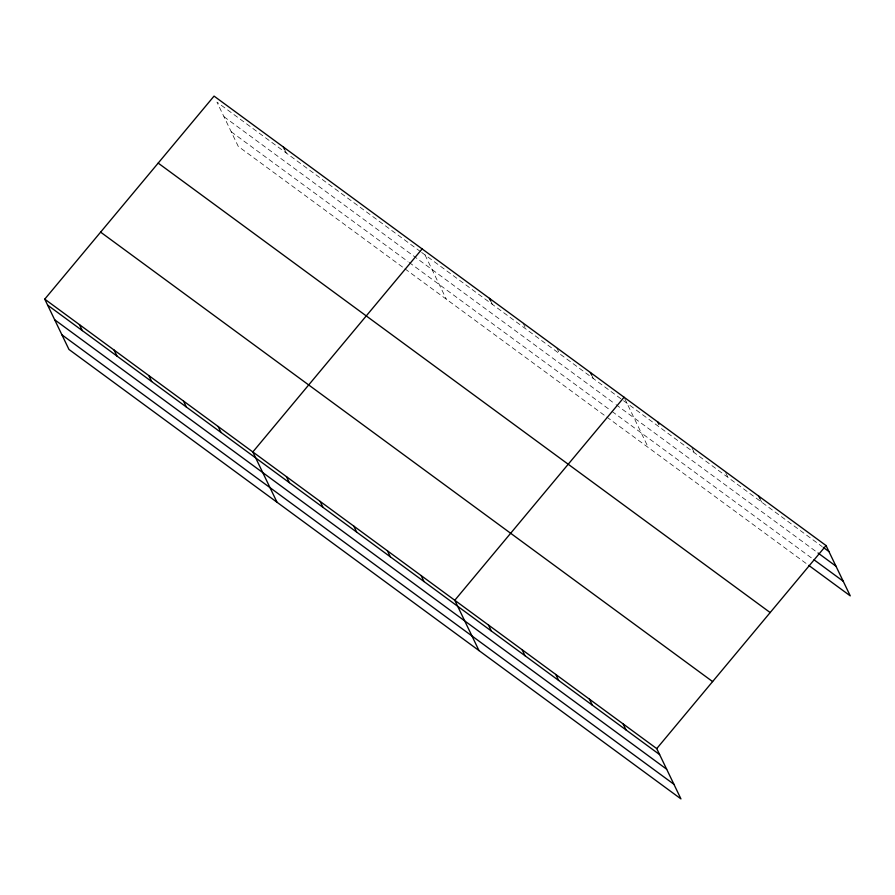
<?xml version="1.0" encoding="UTF-8"?>
<svg xmlns="http://www.w3.org/2000/svg" width="895" height="895" viewBox="0 0 895 895"><rect width="100%" height="100%" fill="white"/><g stroke="black" fill="none" stroke-linecap="round" stroke-linejoin="round"><path stroke-width="0.67" stroke-dasharray="4.47 3.36" d="M420.538 251.629L216.937 102.097L238.26 146.4L403.824 267.997M421.657 252.446L622.484 399.931M623.602 400.759L822.192 546.61M223.974 116.719L614.932 403.846M616.051 404.663L816.889 552.159M231.223 131.778L407.975 261.597M409.093 262.414L610.961 410.671M612.09 411.487L811.799 558.167M404.943 268.824L605.658 416.231M606.776 417.048L807.614 564.544M759.877 498.515L761.611 502.106M725.644 472.594L727.948 477.393M691.98 447.869L694.285 452.669M624.665 398.432L648.293 447.534M591.584 374.915L593.307 378.507M556.768 347.797L559.655 353.793M523.105 323.073L525.991 329.069M490.605 300.754L492.339 304.356M425.013 254.907L446.336 299.221M284.565 149.431L286.299 153.034"/><path stroke-width="1.34" d="M44.75 299.143L656.74 748.6L680.95 798.899L68.96 349.453L44.75 299.143L214.05 96.101L826.04 545.547L850.25 595.857L808.733 565.371M422.127 248.911L252.826 451.953L277.036 502.263M624.083 397.235L454.783 600.276L478.993 650.587M656.74 748.6L826.04 545.547M823.322 547.427L828.927 551.555M818.008 552.987L835.964 566.177M814.047 559.811L843.213 581.235M158.18 163.103L770.17 612.56M100.62 232.141L712.61 681.587M47.636 305.139L659.626 754.597M54.673 319.761L666.663 769.219M61.923 334.831L673.913 784.277M758.725 496.11L759.877 498.515M657.747 421.948L658.899 424.353M590.42 372.51L591.584 374.915M489.442 298.348L490.605 300.754M623.077 723.876L625.963 729.872M589.413 699.152L592.3 705.159M555.761 674.438L558.648 680.435M283.413 147.037L284.565 149.431M522.098 649.714L524.985 655.711M488.435 625.001L491.321 630.997M421.12 575.552L424.006 581.56M387.457 550.839L390.354 556.835M353.805 526.115L356.691 532.111M320.142 501.401L323.028 507.398M286.489 476.677L289.376 482.673M218.145 426.49L221.031 432.486M183.464 401.016L186.35 407.012M148.783 375.553L151.68 381.55M114.112 350.079L116.999 356.076M79.431 324.617L82.318 330.613"/></g></svg>
